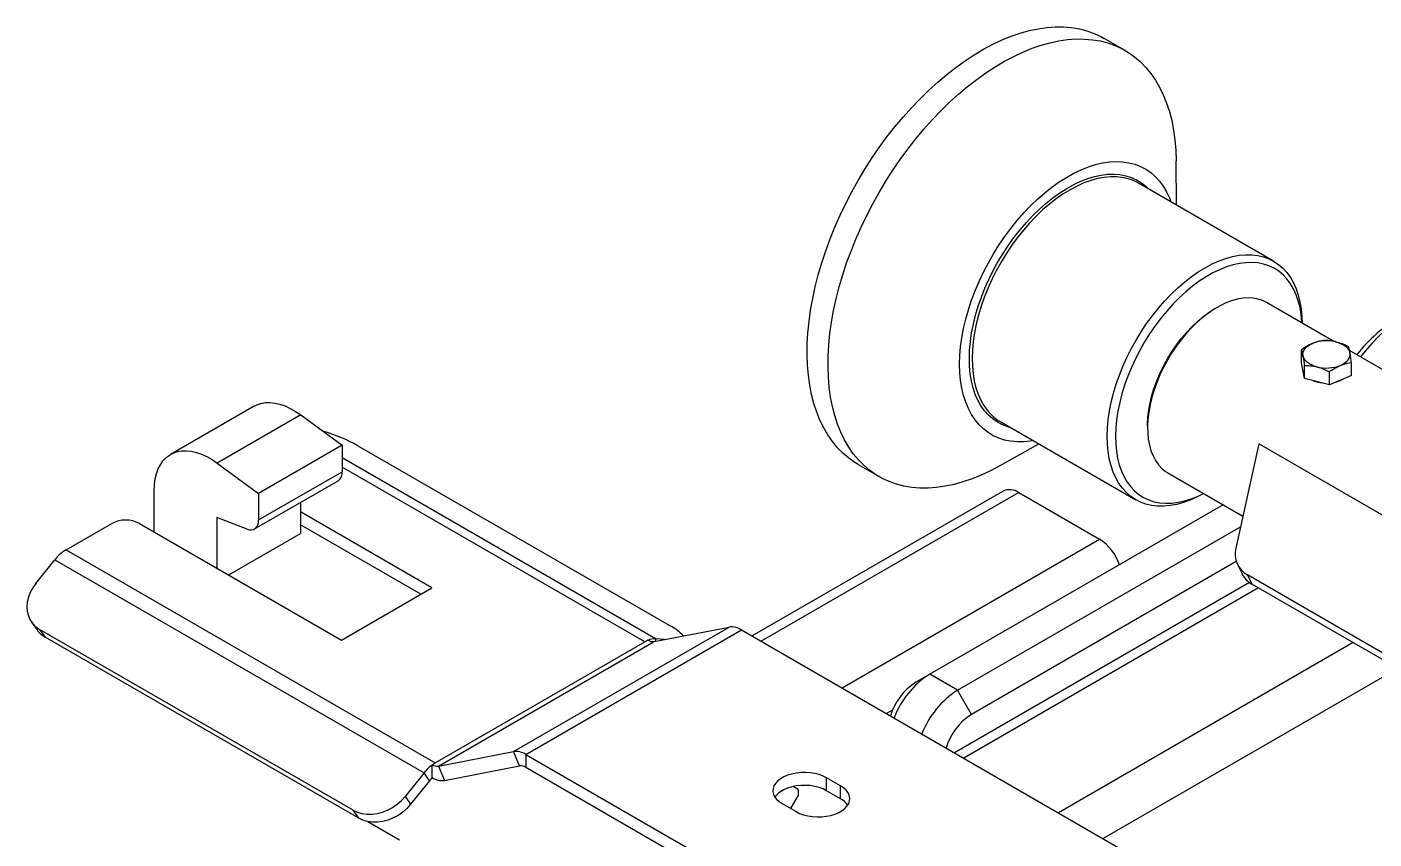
# Model space of a CAD drawing. Header units: millimetres. Extents: x 0 to 420, y 0 to 297.
# Drawn here: x 128.23 to 145.33, y 79.36 to 89.67 of the extents above; entities that cross this region are included whole.
import ezdxf

# ---------------------------------------------------------------- set-up
doc = ezdxf.new("R2010")
doc.units = ezdxf.units.MM

msp = doc.modelspace()

# ---------------------------------------------------------------- linework, layer by layer
at = {"color": 7, "linetype": 'Continuous', "lineweight": 25}
for p, q in [((142.17284, 89.3749), (141.90768, 89.52798)), ((142.82517, 87.41065), (142.82006, 87.97079)), ((144.0575, 86.69924), (142.34277, 87.68914)), ((143.34153, 86.1124), (143.31502, 86.09709)), ((144.82439, 85.67919), (143.96662, 86.17437)), ((144.41236, 85.40835), (144.41236, 85.57427)), ((148.333, 83.65371), (145.02088, 85.56576)), ((144.44991, 85.20955), (144.41236, 85.40835)), ((144.44991, 85.20955), (144.44991, 85.37547)), ((145.04637, 85.24709), (145.04637, 85.41301)), ((144.76691, 85.12892), (144.44991, 85.20955)), ((144.76691, 85.12892), (144.76691, 85.29484)), ((145.04637, 85.24709), (144.76691, 85.12892)), ((144.89549, 85.18046), (144.92937, 85.19734)), ((144.85529, 85.16629), (144.89549, 85.18046)), ((131.11258, 84.85727), (130.05192, 84.24496)), ((131.70599, 84.74665), (130.64533, 84.13434)), ((131.70599, 84.74665), (132.23126, 84.36254)), ((140.59291, 84.65797), (142.30764, 83.66807)), ((142.45779, 84.61217), (142.45779, 84.58156)), ((132.23126, 84.36254), (131.1706, 83.75024)), ((132.23126, 84.36254), (132.23126, 84.02513)), ((132.43074, 84.35498), (136.41097, 82.05725)), ((140.58769, 84.10379), (141.07531, 84.37948)), ((143.87201, 84.37847), (143.57815, 83.05502)), ((146.87722, 82.6436), (143.87201, 84.37847)), ((130.64533, 84.13434), (131.1706, 83.75024)), ((131.1706, 83.41283), (132.23126, 84.02513)), ((138.78293, 84.11517), (139.0481, 83.9621)), ((142.71672, 84.00925), (143.66809, 83.46004)), ((131.11881, 83.29837), (132.17947, 83.91067)), ((129.84477, 83.2602), (129.84477, 83.78712)), ((131.1706, 83.75024), (131.1706, 83.41283)), ((140.62262, 83.77964), (137.43556, 81.93979)), ((140.8226, 83.75984), (141.84791, 83.16795)), ((131.70093, 83.63442), (131.70093, 83.23975)), ((133.37147, 82.55094), (131.70093, 83.51532)), ((143.41756, 83.60466), (139.69123, 81.4535)), ((128.72478, 83.03205), (129.3056, 83.36735)), ((129.65915, 83.36735), (132.22242, 81.88761)), ((130.64027, 83.44399), (130.64027, 82.80097)), ((131.02288, 83.29674), (130.64027, 83.44399)), ((133.23002, 82.46929), (131.70093, 83.35202)), ((140.04479, 81.2494), (143.63779, 83.32359)), ((130.79056, 82.71421), (131.70093, 83.23975)), ((128.72478, 83.03205), (133.41211, 80.32611)), ((128.3428, 82.6074), (128.58336, 82.90665)), ((128.58336, 82.90665), (133.27069, 80.20071)), ((143.5841, 82.88436), (140.22156, 80.94321)), ((143.59978, 82.84546), (143.65684, 82.72897)), ((145.66527, 81.59401), (143.72531, 82.71393)), ((143.72531, 82.71393), (143.78236, 82.59744)), ((132.22242, 81.88761), (133.37147, 82.55094)), ((143.75233, 82.61689), (140.0075, 80.45504)), ((145.72233, 81.47752), (143.78236, 82.59744)), ((128.28728, 82.11579), (128.358, 82.01519)), ((132.3704, 79.72467), (128.39017, 82.02241)), ((128.39017, 82.02241), (128.46088, 81.9218)), ((134.40644, 80.47003), (137.14648, 82.05182)), ((134.56333, 80.43431), (137.30337, 82.0161)), ((136.1927, 81.86816), (137.14648, 82.05182)), ((137.30337, 82.0161), (149.5921, 74.92197)), ((132.44111, 79.62407), (128.46088, 81.9218)), ((133.41211, 80.32611), (136.07636, 81.86415)), ((133.45266, 80.28637), (136.1927, 81.86816)), ((136.11425, 81.88602), (136.07636, 81.86415)), ((136.32076, 81.89282), (136.21778, 81.90203)), ((139.69123, 81.4535), (139.51446, 81.35141)), ((140.04479, 81.2494), (139.69123, 81.4535)), ((140.22156, 80.94321), (140.04479, 81.2494)), ((133.45266, 80.28637), (134.40644, 80.47003)), ((134.48489, 80.28886), (134.40644, 80.47003)), ((134.56333, 80.43431), (146.85206, 73.34018)), ((134.56333, 80.43431), (134.56333, 80.271)), ((133.37422, 80.30423), (133.41211, 80.32611)), ((133.37422, 80.30129), (133.37422, 80.30423)), ((133.37422, 80.14092), (133.37422, 80.30129)), ((133.45266, 80.28637), (133.53111, 80.10521)), ((133.53111, 80.10521), (134.48489, 80.28886)), ((134.56333, 80.271), (146.85206, 73.17687)), ((133.27069, 80.20071), (133.03014, 79.90146)), ((133.3414, 80.1001), (133.10085, 79.80086)), ((133.3414, 80.1001), (133.27069, 80.20071)), ((138.55986, 80.03552), (138.38308, 80.13757)), ((138.38308, 79.97426), (138.38308, 80.13757)), ((133.03014, 79.90146), (133.10085, 79.80086)), ((137.82618, 79.97918), (137.80889, 79.96919)), ((137.9323, 79.75465), (138.02069, 79.90775)), ((138.02069, 79.9894), (137.9565, 80.02647)), ((138.02069, 79.9894), (138.02069, 79.90775)), ((138.55986, 79.87221), (138.38308, 79.97426)), ((138.55986, 79.87221), (138.55986, 80.03552)), ((132.44111, 79.62407), (132.3704, 79.72467)), ((137.8174, 79.81101), (137.99418, 79.70895)), ((137.92366, 79.74966), (137.9323, 79.75465)), ((137.92366, 79.74966), (137.9323, 79.75465)), ((132.55853, 79.5809), (132.96072, 79.34872))]:
    msp.add_line(p, q, dxfattribs=at)
at = {"color": 8, "linetype": 'Continuous', "lineweight": 25}
for p, q in [((132.23126, 84.2034), (136.21778, 81.90203)), ((136.07636, 81.86415), (132.23126, 84.08388)), ((140.8226, 83.75984), (137.5527, 81.87217)), ((138.57801, 81.28027), (141.84791, 83.16795)), ((143.86764, 82.54821), (140.12464, 80.38742)), ((136.20561, 81.87065), (136.21778, 81.90203)), ((145.06972, 81.85426), (141.32672, 79.69347)), ((145.63546, 81.52767), (141.89245, 79.36688)), ((139.21918, 80.99723), (139.14374, 80.95368))]:
    msp.add_line(p, q, dxfattribs=at)
at = {"color": 7, "linetype": 'Continuous', "lineweight": 25, "flags": 128}
for points in [[(138.14046, 85.37958), (138.13579, 85.51263), (138.13738, 85.64939), (138.14523, 85.78947), (138.15931, 85.93248), (138.1796, 86.07801), (138.20602, 86.22565), (138.2385, 86.37498), (138.27696, 86.52557), (138.32128, 86.677), (138.37134, 86.82884), (138.42699, 86.98066), (138.48809, 87.13203), (138.55444, 87.28252), (138.62587, 87.4317), (138.70218, 87.57916), (138.78314, 87.72446), (138.86853, 87.86721), (138.95811, 88.00699), (139.05162, 88.14342), (139.1488, 88.27609), (139.24937, 88.40464), (139.35304, 88.52871), (139.45953, 88.64794), (139.56853, 88.76198), (139.67973, 88.87053), (139.79282, 88.97327), (139.90747, 89.06992), (140.02336, 89.16018), (140.14017, 89.24382), (140.25756, 89.3206), (140.3752, 89.39029), (140.49275, 89.4527), (140.60988, 89.50765), (140.72627, 89.55498), (140.84157, 89.59457), (140.95547, 89.6263), (141.06764, 89.65008), (141.17776, 89.66583), (141.28552, 89.67353), (141.39062, 89.67315), (141.49275, 89.66468), (141.59163, 89.64815), (141.68698, 89.62361), (141.77852, 89.59112), (141.866, 89.55079), (141.90768, 89.52798)], [(138.40562, 85.2265), (138.40095, 85.35955), (138.40254, 85.49631), (138.41039, 85.6364), (138.42448, 85.77941), (138.44476, 85.92494), (138.47118, 86.07257), (138.50367, 86.2219), (138.54213, 86.37249), (138.58645, 86.52392), (138.63651, 86.67576), (138.69216, 86.82759), (138.75325, 86.97895), (138.81961, 87.12944), (138.89104, 87.27863), (138.96734, 87.42608), (139.04831, 87.57139), (139.1337, 87.71413), (139.22328, 87.85392), (139.31679, 87.99034), (139.41396, 88.12301), (139.51453, 88.25157), (139.61821, 88.37563), (139.7247, 88.49486), (139.83369, 88.60891), (139.94489, 88.71746), (140.05798, 88.8202), (140.17263, 88.91684), (140.28853, 89.00711), (140.40534, 89.09075), (140.52272, 89.16752), (140.64036, 89.23721), (140.75791, 89.29962), (140.87505, 89.35457), (140.99143, 89.40191), (141.10674, 89.44149), (141.22064, 89.47322), (141.3328, 89.497), (141.44292, 89.51276), (141.55069, 89.52046), (141.65578, 89.52007), (141.75791, 89.5116), (141.85679, 89.49507), (141.95214, 89.47053), (142.04369, 89.43804), (142.13117, 89.39771), (142.21434, 89.34964), (142.29296, 89.29397), (142.36682, 89.23086), (142.4357, 89.16048), (142.4994, 89.08304), (142.55775, 88.99876), (142.61058, 88.90787), (142.65774, 88.81063), (142.69909, 88.70732), (142.73453, 88.59823), (142.76395, 88.48367), (142.78726, 88.36397), (142.8044, 88.23946), (142.81532, 88.11049), (142.81999, 87.97744), (142.82006, 87.97079)], [(140.07434, 85.28395), (140.0713, 85.3897), (140.07456, 85.49907), (140.0841, 85.61156), (140.09987, 85.72667), (140.1218, 85.84386), (140.14979, 85.9626), (140.18371, 86.08235), (140.22341, 86.20256), (140.26871, 86.32269), (140.3194, 86.44218), (140.37525, 86.56049), (140.43601, 86.67709), (140.50139, 86.79143), (140.5711, 86.903), (140.64482, 87.01129), (140.72222, 87.11581), (140.80294, 87.21607), (140.88661, 87.31162), (140.97285, 87.40202), (141.06127, 87.48687), (141.15146, 87.56577), (141.24302, 87.63836), (141.33552, 87.70432), (141.42855, 87.76334), (141.52167, 87.81515), (141.61447, 87.85952), (141.70652, 87.89624), (141.7974, 87.92515), (141.88669, 87.94611), (141.974, 87.95904), (142.05891, 87.96386), (142.14104, 87.96056), (142.22002, 87.94915), (142.29549, 87.92969), (142.36711, 87.90226), (142.43454, 87.86699), (142.49747, 87.82404), (142.55563, 87.7736), (142.60875, 87.71591), (142.65657, 87.65123), (142.6989, 87.57986), (142.73552, 87.50211), (142.75524, 87.45102)], [(141.94786, 84.37614), (141.94515, 84.47653), (141.94875, 84.58053), (141.95864, 84.6876), (141.97476, 84.7972), (141.99704, 84.90877), (142.02536, 85.02174), (142.05957, 85.13553), (142.09951, 85.24957), (142.14497, 85.36328), (142.19571, 85.47606), (142.25149, 85.58736), (142.31201, 85.6966), (142.37696, 85.80323), (142.44602, 85.9067), (142.51883, 86.00649), (142.59503, 86.10208), (142.67422, 86.19299), (142.756, 86.27876), (142.83995, 86.35895), (142.92565, 86.43315), (143.01266, 86.50098), (143.10054, 86.5621), (143.18883, 86.6162), (143.27709, 86.66299), (143.36487, 86.70225), (143.45172, 86.73377), (143.5372, 86.75739), (143.62087, 86.77299), (143.70231, 86.78049), (143.7811, 86.77985), (143.85684, 86.77109), (143.92914, 86.75423), (143.99764, 86.72937), (144.06198, 86.69663), (144.12185, 86.65618), (144.17693, 86.60823), (144.22694, 86.55302), (144.27163, 86.49083), (144.31077, 86.42198), (144.34416, 86.34682), (144.37163, 86.26573), (144.39304, 86.17913), (144.40829, 86.08745), (144.41729, 85.99117), (144.41994, 85.91267)], [(144.41808, 85.91375), (144.4174, 85.92595), (144.40852, 86.0202), (144.39338, 86.10982), (144.37206, 86.19433), (144.34467, 86.27329), (144.31137, 86.34627), (144.27233, 86.41289), (144.22776, 86.47278), (144.1779, 86.52563), (144.123, 86.57116), (144.06338, 86.60912), (143.99933, 86.63932), (143.93122, 86.66158), (143.85939, 86.67579), (143.78423, 86.68188), (143.70614, 86.67982), (143.62555, 86.66961), (143.54287, 86.6513), (143.45855, 86.625), (143.37305, 86.59085), (143.28681, 86.54903), (143.2003, 86.49976), (143.11398, 86.4433), (143.0283, 86.37996), (142.94373, 86.31007), (142.86072, 86.23401), (142.77971, 86.15219), (142.70113, 86.06503), (142.62541, 85.973), (142.55293, 85.87661), (142.48411, 85.77635), (142.41929, 85.67276), (142.35882, 85.5664), (142.30304, 85.45784), (142.25223, 85.34765), (142.20666, 85.23642), (142.16659, 85.12475), (142.13222, 85.01323), (142.10374, 84.90245), (142.08129, 84.79301), (142.06501, 84.68549), (142.05497, 84.58047), (142.05123, 84.4785), (142.05381, 84.38013)], [(143.96662, 86.17437), (143.9185, 86.19817), (143.86044, 86.21767), (143.79874, 86.22928), (143.73383, 86.23292), (143.66617, 86.22854), (143.59624, 86.2162), (143.52452, 86.19596), (143.45152, 86.16799), (143.37774, 86.13246), (143.30372, 86.08963), (143.22996, 86.03981), (143.15698, 85.98334), (143.0853, 85.92061), (143.01542, 85.85207), (142.94782, 85.77819), (142.88299, 85.6995), (142.82137, 85.61655), (142.76341, 85.52992), (142.7095, 85.44022), (142.66003, 85.34807), (142.61533, 85.25412), (142.57573, 85.15904), (142.54151, 85.06348), (142.51289, 84.96813), (142.49009, 84.87364), (142.47327, 84.78068), (142.46253, 84.6899), (142.45796, 84.60194), (142.45959, 84.51742), (142.46741, 84.43693), (142.48136, 84.36103), (142.50134, 84.29026), (142.52722, 84.22511), (142.55881, 84.16603), (142.59589, 84.11346), (142.6382, 84.06774), (142.68545, 84.02921), (142.71672, 84.00925)], [(146.76377, 86.19914), (146.69497, 86.23091), (146.62202, 86.25457), (146.54527, 86.27), (146.46511, 86.27713), (146.38191, 86.27592), (146.29608, 86.26637), (146.20805, 86.24854), (146.11824, 86.22251), (146.02708, 86.18841), (145.93503, 86.1464), (145.84254, 86.09669), (145.75004, 86.03953), (145.658, 85.97518), (145.56686, 85.90396), (145.47707, 85.82622), (145.38906, 85.74234), (145.30326, 85.65273), (145.22009, 85.55783), (145.16087, 85.48495)], [(142.45779, 84.61217), (142.45794, 84.6308), (142.46249, 84.71846), (142.47336, 84.80899), (142.49046, 84.90173), (142.51366, 84.99599), (142.5428, 85.09107), (142.57766, 85.18627), (142.61797, 85.28089), (142.66345, 85.37422), (142.71376, 85.46557), (142.76851, 85.55427), (142.82732, 85.63966), (142.88973, 85.7211), (142.9553, 85.798), (143.02352, 85.86979), (143.09391, 85.93592), (143.16594, 85.99592), (143.23907, 86.04935), (143.31276, 86.09579), (143.31502, 86.09709)], [(144.43114, 85.49675), (144.42944, 85.51939), (144.43288, 85.54195), (144.44139, 85.56407), (144.45483, 85.58535), (144.47297, 85.60544), (144.4955, 85.62399), (144.52202, 85.64068), (144.5521, 85.65524)], [(144.85033, 85.67401), (144.88513, 85.66354), (144.91726, 85.65053), (144.94618, 85.63522), (144.97139, 85.61786), (144.99246, 85.59875), (145.00902, 85.57821), (145.02081, 85.5566), (145.0276, 85.53429)], [(144.90664, 85.37581), (144.93671, 85.39036), (144.96324, 85.40705), (144.98576, 85.4256), (145.0039, 85.44569), (145.01734, 85.46698), (145.02585, 85.48909), (145.02929, 85.51166), (145.0276, 85.53429)], [(138.78293, 84.11517), (138.74144, 84.14043), (138.66281, 84.19611), (138.58896, 84.25922), (138.52008, 84.32959), (138.45638, 84.40703), (138.39803, 84.49132), (138.3452, 84.58221), (138.29804, 84.67945), (138.25668, 84.78275), (138.22125, 84.89184), (138.19183, 85.0064), (138.16852, 85.12611), (138.15138, 85.25062), (138.14046, 85.37958)], [(144.60841, 85.35704), (144.57361, 85.36751), (144.54148, 85.38051), (144.51256, 85.39582), (144.48735, 85.41318), (144.46628, 85.4323), (144.44971, 85.45283), (144.43793, 85.47444), (144.43114, 85.49675)], [(140.58769, 84.10379), (140.58058, 84.09979), (140.46303, 84.03738), (140.34589, 83.98243), (140.22951, 83.93509), (140.11421, 83.8955), (140.00031, 83.86378), (139.88814, 83.84), (139.77802, 83.82424), (139.67026, 83.81654), (139.56516, 83.81693), (139.46303, 83.8254), (139.36415, 83.84193), (139.2688, 83.86647), (139.17726, 83.89895), (139.08977, 83.93929), (139.0066, 83.98736), (138.92798, 84.04303), (138.85412, 84.10614), (138.78525, 84.17652), (138.72154, 84.25396), (138.66319, 84.33824), (138.61036, 84.42913), (138.5632, 84.52637), (138.52185, 84.62968), (138.48641, 84.73877), (138.457, 84.85333), (138.43369, 84.97303), (138.41655, 85.09754), (138.40562, 85.2265)], [(141.00538, 84.41985), (140.9697, 84.41393), (140.88355, 84.40505), (140.79997, 84.40429), (140.71937, 84.41165), (140.6421, 84.42709), (140.56852, 84.45055), (140.49896, 84.48192), (140.43374, 84.52105), (140.37315, 84.56777), (140.31749, 84.62186), (140.26699, 84.68308), (140.22188, 84.75115), (140.18239, 84.82575), (140.14867, 84.90655), (140.1209, 84.99318), (140.09919, 85.08524), (140.08365, 85.18231), (140.07434, 85.28395)], [(131.11258, 84.85727), (131.14675, 84.87447), (131.1991, 84.89232), (131.25516, 84.90211), (131.31441, 84.90374), (131.37633, 84.89721), (131.44036, 84.88258), (131.50593, 84.85997), (131.57246, 84.82958), (131.63935, 84.7917), (131.70599, 84.74665)], [(143.17005, 83.74755), (143.08805, 83.70432), (143.00028, 83.66506), (142.91343, 83.63354), (142.82795, 83.60993), (142.74428, 83.59432), (142.66284, 83.58682), (142.58405, 83.58746), (142.50831, 83.59623), (142.436, 83.61309), (142.36751, 83.63795), (142.30316, 83.67069), (142.24329, 83.71113), (142.18822, 83.75909), (142.1382, 83.8143), (142.09352, 83.87649), (142.05438, 83.94534), (142.02098, 84.0205), (141.99351, 84.10158), (141.9721, 84.18819), (141.95686, 84.27986), (141.94786, 84.37614)], [(142.05381, 84.38013), (142.06269, 84.28589), (142.07783, 84.19627), (142.09915, 84.11175), (142.12654, 84.03279), (142.15984, 83.95981), (142.19888, 83.8932), (142.24345, 83.8333), (142.29331, 83.78045), (142.34821, 83.73492), (142.40783, 83.69696), (142.47188, 83.66677), (142.53999, 83.6445), (142.61182, 83.63029), (142.68698, 83.6242), (142.76507, 83.62626), (142.84566, 83.63648), (142.92834, 83.65478), (143.01266, 83.68108), (143.09816, 83.71523), (143.16818, 83.74863)], [(129.84477, 83.78712), (129.84793, 83.86244), (129.8574, 83.93345), (129.87307, 83.99949), (129.89483, 84.05997), (129.92246, 84.11436), (129.95572, 84.16217), (129.99432, 84.20298), (130.0379, 84.2364), (130.08609, 84.26216), (130.13844, 84.28001), (130.1945, 84.2898), (130.25375, 84.29144), (130.31567, 84.28491), (130.3797, 84.27027), (130.44527, 84.24766), (130.5118, 84.21728), (130.57869, 84.17939), (130.64533, 84.13434)], [(131.02288, 83.29674), (131.05291, 83.28837), (131.08113, 83.28698), (131.10665, 83.2926), (131.1287, 83.30506), (131.1466, 83.32399), (131.15979, 83.3488), (131.16787, 83.37872), (131.1706, 83.41283)], [(128.3428, 82.6074), (128.30283, 82.55112), (128.27086, 82.49183), (128.24756, 82.43073), (128.23339, 82.36908), (128.22865, 82.30812), (128.23343, 82.2491), (128.24763, 82.19322), (128.27097, 82.14162), (128.30297, 82.09534), (128.34297, 82.05533), (128.39017, 82.02241)], [(138.38308, 80.13757), (138.33777, 80.16008), (138.28715, 80.17844), (138.23235, 80.19224), (138.17461, 80.20118), (138.1152, 80.20504), (138.05546, 80.20375), (137.99671, 80.19733), (137.94029, 80.18594), (137.88743, 80.16981), (137.83933, 80.14931), (137.79705, 80.12491), (137.76155, 80.09714), (137.73362, 80.06663), (137.71387, 80.03405), (137.70276, 80.00014), (137.70052, 79.96565), (137.70722, 79.93136), (137.72269, 79.89802), (137.7466, 79.86639), (137.7784, 79.83717), (137.8174, 79.81101)], [(132.3704, 79.72467), (132.42383, 79.6995), (132.48241, 79.6826), (132.54494, 79.67431), (132.61015, 79.67479), (132.67671, 79.68405), (132.74327, 79.70188), (132.80847, 79.72794), (132.87099, 79.76168), (132.92955, 79.80242), (132.98296, 79.84934), (133.03014, 79.90146)], [(138.38308, 79.97426), (138.33777, 79.99677), (138.28715, 80.01513), (138.23235, 80.02894), (138.17461, 80.03787), (138.1152, 80.04173), (138.05546, 80.04044), (137.99671, 80.03403), (137.94029, 80.02263), (137.88743, 80.0065), (137.83933, 79.98601), (137.79705, 79.9616), (137.76155, 79.93383), (137.73362, 79.90332), (137.72609, 79.89263)], [(137.99418, 79.70895), (138.03949, 79.68644), (138.09011, 79.66808), (138.14491, 79.65428), (138.20265, 79.64535), (138.26206, 79.64148), (138.3218, 79.64277), (138.38055, 79.64919), (138.43698, 79.66059), (138.48983, 79.67672), (138.53793, 79.69721), (138.58021, 79.72161), (138.61571, 79.74938), (138.64364, 79.7799), (138.66339, 79.81247), (138.6745, 79.84638), (138.67674, 79.88087), (138.67005, 79.91517), (138.65457, 79.9485), (138.63066, 79.98014), (138.59886, 80.00936), (138.55986, 80.03552)], [(133.10085, 79.80086), (133.05367, 79.74873), (133.00026, 79.70181), (132.9417, 79.66107), (132.87918, 79.62733), (132.81398, 79.60128), (132.74742, 79.58344), (132.68086, 79.57418), (132.61565, 79.5737), (132.55312, 79.58199), (132.49454, 79.5989), (132.44111, 79.62407)]]:
    msp.add_lwpolyline(points, dxfattribs=at)
at = {"color": 8, "linetype": 'Continuous', "lineweight": 25, "flags": 128}
for points in [[(140.19781, 85.3647), (140.19506, 85.46537), (140.19856, 85.56961), (140.2083, 85.67691), (140.22422, 85.78674), (140.24626, 85.89854), (140.27429, 86.01177), (140.30818, 86.12585), (140.34775, 86.24022), (140.39282, 86.35431), (140.44316, 86.46755), (140.49852, 86.57938), (140.55861, 86.68923), (140.62315, 86.79657), (140.69181, 86.90086), (140.76424, 87.00157), (140.8401, 87.0982), (140.91899, 87.19029), (141.00053, 87.27735), (141.0843, 87.35897), (141.16991, 87.43474), (141.2569, 87.50427), (141.34486, 87.56722), (141.43335, 87.62328), (141.52192, 87.67217), (141.61013, 87.71364), (141.69754, 87.7475), (141.78372, 87.77356), (141.86824, 87.7917), (141.95068, 87.80183), (142.03062, 87.8039), (142.10767, 87.7979), (142.18145, 87.78385), (142.25158, 87.76184), (142.31772, 87.73196), (142.37954, 87.69437), (142.43673, 87.64925), (142.47353, 87.61365)], [(142.09496, 87.76743), (142.06636, 87.76975), (141.98757, 87.77039), (141.90613, 87.76288), (141.82246, 87.74728), (141.73698, 87.72366), (141.65013, 87.69214), (141.56236, 87.65289), (141.47409, 87.60609), (141.3858, 87.552), (141.29793, 87.49088), (141.21092, 87.42304), (141.12522, 87.34884), (141.04127, 87.26866), (140.95949, 87.18289), (140.8803, 87.09197), (140.8041, 86.99638), (140.73129, 86.8966), (140.66223, 86.79313), (140.59727, 86.6865), (140.53675, 86.57726), (140.48098, 86.46596), (140.43024, 86.35317), (140.38478, 86.23947), (140.34484, 86.12543), (140.31062, 86.01163), (140.2823, 85.89866), (140.26003, 85.7871), (140.2439, 85.6775), (140.23402, 85.57043), (140.23042, 85.46643), (140.23312, 85.36603)], [(140.72367, 84.58248), (140.68333, 84.59368), (140.61515, 84.61964), (140.55113, 84.6534), (140.49159, 84.69477), (140.43683, 84.74357), (140.38711, 84.79954), (140.34269, 84.86241), (140.30379, 84.93186), (140.2706, 85.00755), (140.24328, 85.0891), (140.22198, 85.1761), (140.2068, 85.26812), (140.19781, 85.3647)], [(140.23312, 85.36603), (140.24212, 85.26975), (140.25737, 85.17808), (140.27878, 85.09148), (140.30625, 85.01039), (140.33964, 84.93523), (140.37878, 84.86638), (140.42301, 84.80477)]]:
    msp.add_lwpolyline(points, dxfattribs=at)
at = {"color": 7, "linetype": 'Continuous', "lineweight": 25}
for centre, radius, start, end in [((142.03668, 87.15165), 0.61853, 60.339072, 84.593), ((146.73102, 84.21787), 2.07161, 120.934427, 141.331095), ((144.73033, 85.20202), 0.48701, 75.734875, 111.467342), ((144.72841, 85.82903), 0.48701, 255.734875, 291.467342), ((144.71691, 85.55214), 0.40218, 247.304904, 264.153524), ((140.89928, 85.18427), 0.60898, 218.548077, 239.795407), ((131.37949, 82.46879), 2.15937, 60.867386, 73.645822), ((132.1098, 84.01114), 0.12226, 304.738786, 6.573394), ((140.70509, 83.59279), 0.20424, 54.874847, 113.814694), ((129.48238, 83.02617), 0.38426, 62.609672, 117.390328), ((141.50896, 82.64418), 0.62387, 18.682919, 57.091738), ((128.99376, 82.58625), 0.52066, 121.105899, 142.021265), ((143.8741, 82.98041), 0.30521, 165.849787, 240.822285), ((143.93345, 82.86729), 0.30927, 206.567121, 240.756209), ((128.6194, 82.19981), 0.32003, 215.23333, 240.308839), ((136.19518, 81.62364), 0.48433, 40.682723, 63.541818), ((137.17642, 81.82088), 0.23287, 56.963613, 97.38636), ((136.20428, 81.68353), 0.21892, 86.464333, 114.282744), ((136.17773, 81.98363), 0.11644, 236.963613, 277.38636), ((140.31209, 80.48477), 1.15061, 122.655651, 158.903437), ((139.93617, 80.69772), 0.77792, 122.826891, 162.966019), ((140.66564, 80.28067), 1.15061, 122.655651, 158.903437), ((140.64703, 80.28668), 0.78234, 122.945187, 162.847723), ((134.43638, 80.23909), 0.23287, 56.963613, 97.38636), ((133.70855, 79.85358), 0.55877, 126.751303, 141.593364), ((133.43769, 80.40184), 0.11644, 236.963613, 277.38636), ((134.49986, 80.17339), 0.11644, 56.963613, 97.38636), ((133.5699, 79.91772), 0.29236, 130.935722, 141.403511), ((133.50117, 80.33615), 0.23287, 236.963613, 277.38636), ((138.43374, 79.63924), 0.26492, 34.840148, 61.571639)]:
    msp.add_arc(centre, radius, start, end, dxfattribs=at)
for points, knots in [([(144.5521, 85.65524), (144.53359, 85.64667), (144.49629, 85.62941), (144.44974, 85.60045), (144.422, 85.58102), (144.41236, 85.57427)], [0, 0, 0, 0, 0.3913676, 0.78863642, 1, 1, 1, 1]), ([(144.41236, 85.57427), (144.41541, 85.56425), (144.42157, 85.54401), (144.42793, 85.5126), (144.43114, 85.49675)], [0, 0, 0, 0, 0.49545796, 1, 1, 1, 1]), ([(144.69183, 85.69244), (144.65645, 85.68643), (144.61036, 85.67859), (144.56308, 85.65964), (144.5521, 85.65524)], [0, 0, 0, 0, 0.7676328, 1, 1, 1, 1]), ([(144.85033, 85.67401), (144.84657, 85.67494), (144.81812, 85.68197), (144.76448, 85.69084), (144.71619, 85.69191), (144.69183, 85.69244)], [0, 0, 0, 0, 0.07009856, 0.53078884, 1, 1, 1, 1]), ([(145.00883, 85.61181), (144.98309, 85.62447), (144.93113, 85.65003), (144.87743, 85.66597), (144.85033, 85.67401)], [0, 0, 0, 0, 0.49545796, 1, 1, 1, 1]), ([(145.0276, 85.53429), (145.02716, 85.53662), (145.02379, 85.55427), (145.01743, 85.58313), (145.01172, 85.60219), (145.00883, 85.61181)], [0, 0, 0, 0, 0.07009856, 0.53078884, 1, 1, 1, 1]), ([(145.04637, 85.41301), (145.04332, 85.43527), (145.03717, 85.48019), (145.03081, 85.51615), (145.0276, 85.53429)], [0, 0, 0, 0, 0.49545796, 1, 1, 1, 1]), ([(144.43114, 85.49675), (144.43158, 85.49437), (144.43495, 85.47633), (144.4413, 85.43791), (144.44702, 85.39641), (144.44991, 85.37547)], [0, 0, 0, 0, 0.07009856, 0.53078884, 1, 1, 1, 1]), ([(144.44991, 85.37547), (144.47565, 85.37504), (144.5276, 85.37417), (144.58131, 85.36278), (144.60841, 85.35704)], [0, 0, 0, 0, 0.49545796, 1, 1, 1, 1]), ([(144.60841, 85.35704), (144.61217, 85.35605), (144.64062, 85.34862), (144.69426, 85.3302), (144.74255, 85.3067), (144.76691, 85.29484)], [0, 0, 0, 0, 0.07009856, 0.53078884, 1, 1, 1, 1]), ([(144.76691, 85.29484), (144.77654, 85.30159), (144.80403, 85.32084), (144.85058, 85.34983), (144.88787, 85.36711), (144.90664, 85.37581)], [0, 0, 0, 0, 0.21136411, 0.60308009, 1, 1, 1, 1]), ([(144.90664, 85.37581), (144.91763, 85.38021), (144.96491, 85.39916), (145.011, 85.40699), (145.04637, 85.41301)], [0, 0, 0, 0, 0.2323672, 1, 1, 1, 1])]:
    msp.add_open_spline(points, degree=3, knots=knots, dxfattribs=at)

doc.saveas('drawing.dxf')
